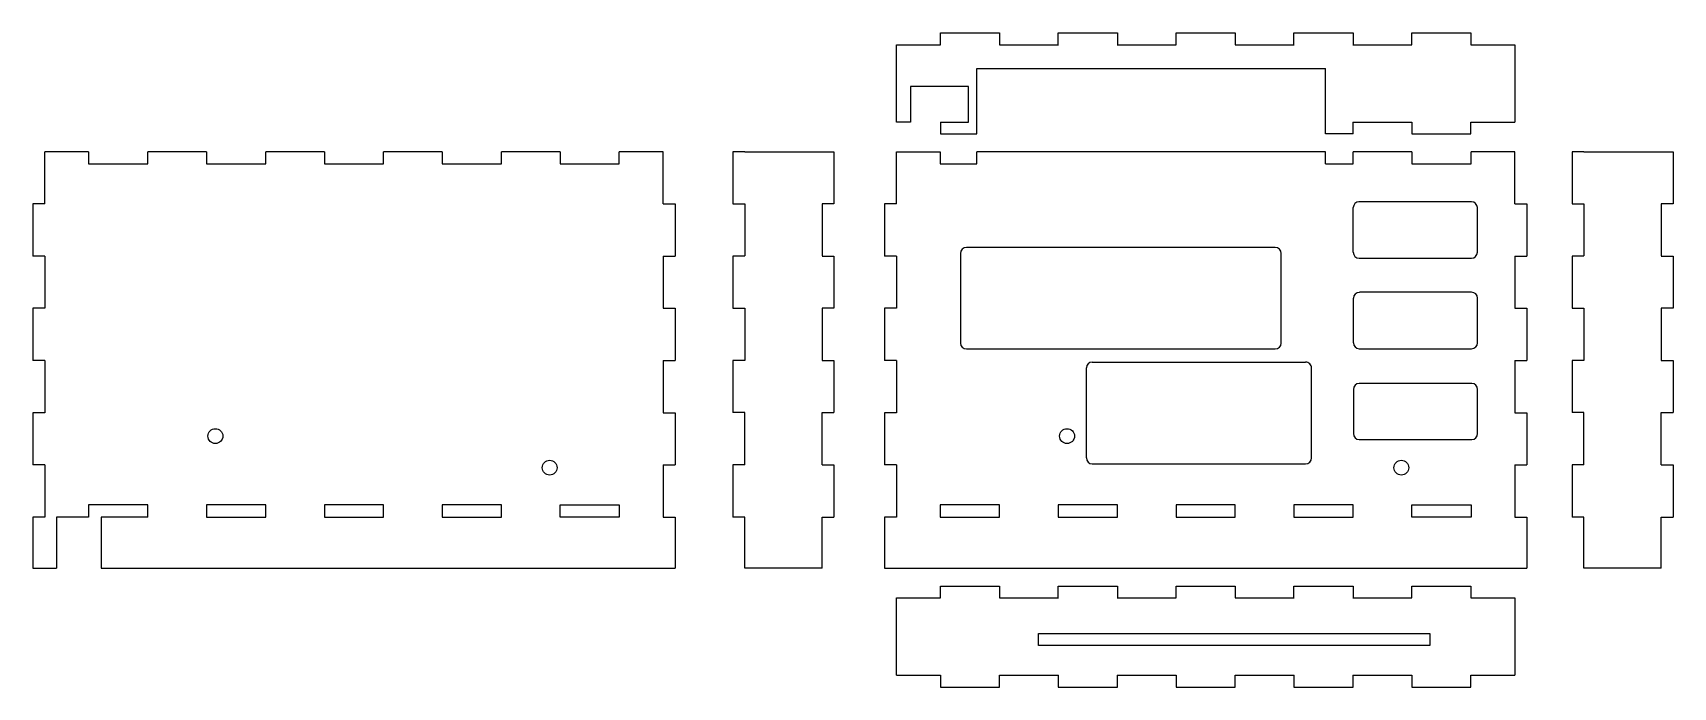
# Model space of a CAD drawing. Extents: x -143 to 133, y -90 to 20.
import ezdxf

# ---------------------------------------------------------------- set-up
doc = ezdxf.new("R2010")
doc.units = 0
doc.layers.get('0').update_dxf_attribs({"linetype": 'CONTINUOUS'})

msp = doc.modelspace()

# ---------------------------------------------------------------- linework, layer by layer
for p, q in [((9.89, 18), (9.89, 20)), ((9.89, 20), (19.83, 20)), ((19.83, 20), (19.83, 18)), ((29.71, 18), (29.71, 20)), ((29.71, 20), (39.65, 20)), ((39.65, 20), (39.65, 18)), ((49.53, 18), (49.53, 20)), ((49.53, 20), (59.47, 20)), ((59.47, 20), (59.47, 18)), ((69.35, 18), (69.35, 20)), ((69.35, 20), (79.29, 20)), ((79.29, 20), (79.29, 18)), ((89.17, 18), (89.17, 20)), ((89.17, 20), (99.11, 20)), ((99.11, 20), (99.11, 18)), ((2.5, 18), (9.91, 18)), ((2.5, 5), (2.5, 18)), ((19.82, 18), (29.73, 18)), ((39.64, 18), (49.54, 18)), ((59.45, 18), (69.36, 18)), ((79.27, 18), (89.18, 18)), ((99.09, 18), (106.5, 18)), ((106.5, 18), (106.5, 5)), ((16, 3), (16, 14)), ((16, 14), (74.66, 14)), ((74.66, 3), (74.66, 14)), ((14.61, 11), (4.89, 11)), ((4.89, 11), (4.89, 5)), ((14.61, 5), (14.61, 11)), ((4.89, 5), (2.5, 5)), ((9.89, 5), (9.89, 3)), ((9.89, 5), (14.61, 5)), ((9.89, 3), (16, 3)), ((79.29, 3), (74.66, 3)), ((79.27, 5), (89.18, 5)), ((79.29, 3), (79.29, 5)), ((89.17, 5), (89.17, 3)), ((89.17, 3), (99.11, 3)), ((99.09, 5), (106.5, 5)), ((99.11, 3), (99.11, 5)), ((-140.7, -8.77), (-140.7, 0)), ((-133.32, 0), (-140.7, 0)), ((-133.32, 0), (-133.32, -2)), ((-123.36, -2), (-123.36, 0)), ((-113.5, 0), (-123.36, 0)), ((-113.5, 0), (-113.5, -2)), ((-103.54, -2), (-103.54, 0)), ((-93.68, 0), (-103.54, 0)), ((-93.68, 0), (-93.68, -2)), ((-83.72, -2), (-83.72, 0)), ((-73.86, 0), (-83.72, 0)), ((-73.86, 0), (-73.86, -2)), ((-63.91, -2), (-63.91, 0)), ((-54.05, 0), (-63.91, 0)), ((-54.05, 0), (-54.05, -2)), ((-44.09, -2), (-44.09, 0)), ((-36.7, 0), (-44.09, 0)), ((-36.7, -8.77), (-36.7, 0)), ((-23, 0), (-25, 0)), ((-25, 0), (-25, -8.75)), ((-23, 0), (-10, 0)), ((-10, 0), (-8, 0)), ((-8, 0), (-8, -8.75)), ((2.5, -8.77), (2.5, 0)), ((2.5, 0), (9.88, 0)), ((9.88, 0), (9.88, -2)), ((16.01, -2), (16.01, 0)), ((74.65, 0), (16.01, 0)), ((74.65, -2), (74.65, 0)), ((89.16, 0), (79.3, 0)), ((79.3, -2), (79.3, 0)), ((89.16, 0), (89.16, -2)), ((99.12, -2), (99.12, 0)), ((106.5, 0), (99.12, 0)), ((106.5, -8.77), (106.5, 0)), ((118.11, 0), (116.11, 0)), ((116.11, 0), (116.11, -8.75)), ((118.11, 0), (131.11, 0)), ((131.11, 0), (133.11, 0)), ((133.11, 0), (133.11, -8.75)), ((-133.32, -2), (-123.36, -2)), ((-113.5, -2), (-103.54, -2)), ((-93.68, -2), (-83.72, -2)), ((-73.86, -2), (-63.91, -2)), ((-54.05, -2), (-44.09, -2)), ((9.88, -2), (16.01, -2)), ((74.65, -2), (79.3, -2)), ((89.16, -2), (99.12, -2)), ((-142.7, -8.76), (-142.7, -17.54)), ((-140.7, -8.76), (-142.7, -8.76)), ((-140.7, -8.77), (-140.7, -8.77)), ((-140.7, -8.77), (-140.7, -8.77)), ((-140.7, -8.77), (-140.7, -8.77)), ((-36.7, -8.76), (-34.7, -8.76)), ((-36.7, -8.77), (-36.7, -8.77)), ((-36.7, -8.77), (-36.7, -8.77)), ((-36.7, -8.77), (-36.7, -8.77)), ((-34.7, -8.76), (-34.7, -17.54)), ((-25, -8.75), (-23, -8.75)), ((-23, -8.75), (-23, -17.5)), ((-8, -8.75), (-10, -8.75)), ((-10, -8.75), (-10, -17.5)), ((0.5, -8.76), (0.5, -17.54)), ((2.5, -8.76), (0.5, -8.76)), ((2.5, -8.77), (2.5, -8.77)), ((2.5, -8.77), (2.5, -8.77)), ((2.5, -8.77), (2.5, -8.77)), ((79.31, -16.89), (79.31, -9.39)), ((99.18, -8.39), (80.28, -8.39)), ((100.18, -16.89), (100.18, -9.39)), ((106.5, -8.76), (108.5, -8.76)), ((106.5, -8.77), (106.5, -8.77)), ((106.5, -8.77), (106.5, -8.77)), ((106.5, -8.77), (106.5, -8.77)), ((108.5, -8.76), (108.5, -17.54)), ((116.11, -8.75), (118.11, -8.75)), ((118.11, -8.75), (118.11, -17.5)), ((133.11, -8.75), (131.11, -8.75)), ((131.11, -8.75), (131.11, -17.5)), ((66.19, -16.08), (14.27, -16.08)), ((-140.7, -17.54), (-142.7, -17.54)), ((-140.7, -17.55), (-140.7, -26.31)), ((-36.7, -17.54), (-34.7, -17.54)), ((-36.7, -17.55), (-36.7, -26.31)), ((-23, -17.55), (-25, -17.55)), ((-25, -17.55), (-25, -26.3)), ((-10, -17.55), (-8, -17.55)), ((-8, -17.55), (-8, -26.3)), ((2.5, -17.54), (0.5, -17.54)), ((2.5, -17.55), (2.5, -26.31)), ((13.27, -17.08), (13.27, -32.17)), ((67.19, -32.17), (67.19, -17.08)), ((80.31, -17.89), (99.18, -17.89)), ((106.5, -17.54), (108.5, -17.54)), ((106.5, -17.55), (106.5, -26.31)), ((118.11, -17.55), (116.11, -17.55)), ((116.11, -17.55), (116.11, -26.3)), ((131.11, -17.55), (133.11, -17.55)), ((133.11, -17.55), (133.11, -26.3)), ((79.35, -32.1), (79.35, -24.61)), ((99.22, -23.61), (80.35, -23.61)), ((100.22, -32.1), (100.22, -24.61)), ((-142.7, -26.31), (-142.7, -35.09)), ((-140.7, -26.31), (-142.7, -26.31)), ((-36.7, -26.31), (-34.7, -26.31)), ((-34.7, -26.31), (-34.7, -35.09)), ((-25, -26.3), (-23, -26.3)), ((-23, -26.3), (-23, -35.1)), ((-8, -26.3), (-10, -26.3)), ((-10, -26.3), (-10, -35.1)), ((0.5, -26.31), (0.5, -35.09)), ((2.5, -26.31), (0.5, -26.31)), ((106.5, -26.31), (108.5, -26.31)), ((108.5, -26.31), (108.5, -35.09)), ((116.11, -26.3), (118.11, -26.3)), ((118.11, -26.3), (118.11, -35.1)), ((133.11, -26.3), (131.11, -26.3)), ((131.11, -26.3), (131.11, -35.1)), ((-140.7, -35.09), (-142.7, -35.09)), ((-140.7, -35.09), (-140.7, -43.87)), ((-36.7, -35.09), (-36.7, -43.87)), ((-36.7, -35.09), (-34.7, -35.09)), ((-23, -35.1), (-25, -35.1)), ((-25, -35.1), (-25, -43.85)), ((-10, -35.1), (-8, -35.1)), ((-8, -35.1), (-8, -43.85)), ((2.5, -35.09), (0.5, -35.09)), ((2.5, -35.09), (2.5, -43.87)), ((14.27, -33.15), (66.19, -33.15)), ((35.44, -35.34), (71.29, -35.34)), ((80.32, -33.1), (99.22, -33.1)), ((106.5, -35.09), (106.5, -43.87)), ((106.5, -35.09), (108.5, -35.09)), ((118.11, -35.1), (116.11, -35.1)), ((116.11, -35.1), (116.11, -43.85)), ((131.11, -35.1), (133.11, -35.1)), ((133.11, -35.1), (133.11, -43.85)), ((34.44, -51.46), (34.44, -36.34)), ((72.29, -51.46), (72.29, -36.37)), ((79.33, -39.94), (79.33, -47.38)), ((99.23, -38.94), (80.33, -38.94)), ((100.23, -47.38), (100.23, -39.94)), ((-142.7, -43.86), (-142.7, -52.64)), ((-140.7, -43.86), (-142.7, -43.86)), ((-36.7, -43.86), (-34.7, -43.86)), ((-34.7, -43.86), (-34.7, -52.64)), ((-23, -43.85), (-25, -43.85)), ((-23, -52.65), (-23, -43.85)), ((-10, -43.85), (-8, -43.85)), ((-10, -52.65), (-10, -43.85)), ((0.5, -43.86), (0.5, -52.64)), ((2.5, -43.86), (0.5, -43.86)), ((106.5, -43.86), (108.5, -43.86)), ((108.5, -43.86), (108.5, -52.64)), ((118.11, -43.85), (116.11, -43.85)), ((118.11, -52.65), (118.11, -43.85)), ((131.11, -43.85), (133.11, -43.85)), ((131.11, -52.65), (131.11, -43.85)), ((80.33, -48.38), (99.23, -48.38)), ((-140.7, -52.64), (-142.7, -52.64)), ((-140.7, -52.63), (-140.7, -61.42)), ((-36.7, -52.63), (-36.7, -61.42)), ((-36.7, -52.64), (-34.7, -52.64)), ((-23, -52.65), (-25, -52.65)), ((-25, -52.65), (-25, -61.4)), ((-10, -52.65), (-8, -52.65)), ((-8, -52.65), (-8, -61.4)), ((2.5, -52.64), (0.5, -52.64)), ((2.5, -52.63), (2.5, -61.42)), ((35.44, -52.46), (71.29, -52.46)), ((106.5, -52.63), (106.5, -61.42)), ((106.5, -52.64), (108.5, -52.64)), ((118.11, -52.65), (116.11, -52.65)), ((116.11, -52.65), (116.11, -61.4)), ((131.11, -52.65), (133.11, -52.65)), ((133.11, -52.65), (133.11, -61.4)), ((-123.36, -59.37), (-133.32, -59.37)), ((-133.32, -59.37), (-133.32, -61.43)), ((-123.36, -61.43), (-123.36, -59.37)), ((-103.54, -59.37), (-113.5, -59.37)), ((-113.5, -59.37), (-113.5, -61.43)), ((-103.54, -61.43), (-103.54, -59.37)), ((-83.72, -59.37), (-93.68, -59.37)), ((-93.68, -59.37), (-93.68, -61.43)), ((-83.72, -61.43), (-83.72, -59.37)), ((-63.91, -59.37), (-73.86, -59.37)), ((-73.86, -59.37), (-73.86, -61.43)), ((-63.91, -61.43), (-63.91, -59.37)), ((-54.05, -59.37), (-44.09, -59.37)), ((-54.05, -61.43), (-54.05, -59.37)), ((-44.09, -59.37), (-44.09, -61.43)), ((19.84, -59.37), (9.88, -59.37)), ((9.88, -59.37), (9.88, -61.43)), ((19.84, -61.43), (19.84, -59.37)), ((39.66, -59.37), (29.7, -59.37)), ((29.7, -59.37), (29.7, -61.43)), ((39.66, -61.43), (39.66, -59.37)), ((59.48, -59.37), (49.52, -59.37)), ((49.52, -59.37), (49.52, -61.43)), ((59.48, -61.43), (59.48, -59.37)), ((79.3, -59.37), (69.34, -59.37)), ((69.34, -59.37), (69.34, -61.43)), ((79.3, -61.43), (79.3, -59.37)), ((89.16, -59.37), (99.12, -59.37)), ((89.16, -61.43), (89.16, -59.37)), ((99.12, -59.37), (99.12, -61.43)), ((-142.7, -61.41), (-142.7, -70)), ((-140.7, -61.41), (-142.7, -61.41)), ((-133.32, -61.43), (-138.7, -61.43)), ((-138.7, -61.43), (-138.7, -70)), ((-123.36, -61.43), (-131.2, -61.43)), ((-131.2, -61.43), (-131.2, -70)), ((-113.5, -61.43), (-103.54, -61.43)), ((-93.68, -61.43), (-83.72, -61.43)), ((-73.86, -61.43), (-63.91, -61.43)), ((-44.09, -61.43), (-54.05, -61.43)), ((-36.7, -61.41), (-34.7, -61.41)), ((-34.7, -61.41), (-34.7, -70)), ((-23, -61.4), (-25, -61.4)), ((-23, -70), (-23, -61.4)), ((-10, -61.4), (-8, -61.4)), ((-10, -70), (-10, -61.4)), ((0.5, -61.41), (0.5, -70)), ((2.5, -61.41), (0.5, -61.41)), ((9.88, -61.43), (19.84, -61.43)), ((29.7, -61.43), (39.66, -61.43)), ((49.52, -61.43), (59.48, -61.43)), ((69.34, -61.43), (79.3, -61.43)), ((99.12, -61.43), (89.16, -61.43)), ((106.5, -61.41), (108.5, -61.41)), ((108.5, -61.41), (108.5, -70)), ((118.11, -61.4), (116.11, -61.4)), ((118.11, -70), (118.11, -61.4)), ((131.11, -61.4), (133.11, -61.4)), ((131.11, -70), (131.11, -61.4)), ((-142.7, -70), (-138.7, -70)), ((-131.2, -70), (-34.7, -70)), ((-10, -70), (-23, -70)), ((0.5, -70), (108.5, -70)), ((131.11, -70), (118.11, -70)), ((9.89, -75), (9.89, -73)), ((9.89, -73), (19.83, -73)), ((19.83, -73), (19.83, -75)), ((29.71, -75), (29.71, -73)), ((29.71, -73), (39.65, -73)), ((39.65, -73), (39.65, -75)), ((49.53, -75), (49.53, -73)), ((49.53, -73), (59.47, -73)), ((59.47, -73), (59.47, -75)), ((69.35, -75), (69.35, -73)), ((69.35, -73), (79.29, -73)), ((79.29, -73), (79.29, -75)), ((89.17, -75), (89.17, -73)), ((89.17, -73), (99.11, -73)), ((99.11, -73), (99.11, -75)), ((99.11, -73), (99.11, -73)), ((2.5, -75), (9.91, -75)), ((2.5, -88), (2.5, -75)), ((19.82, -75), (29.73, -75)), ((39.64, -75), (49.54, -75)), ((59.45, -75), (69.36, -75)), ((79.27, -75), (89.18, -75)), ((99.09, -75), (106.5, -75)), ((106.5, -75), (106.5, -88)), ((26.4, -81), (92.2, -81)), ((26.4, -83), (26.4, -81)), ((92.2, -81), (92.2, -83)), ((92.2, -83), (26.4, -83)), ((2.5, -88), (9.91, -88)), ((9.89, -88), (9.89, -90)), ((19.82, -88), (29.73, -88)), ((19.83, -90), (19.83, -88)), ((29.71, -88), (29.71, -90)), ((39.64, -88), (49.54, -88)), ((39.65, -90), (39.65, -88)), ((49.53, -88), (49.53, -90)), ((59.45, -88), (69.36, -88)), ((59.47, -90), (59.47, -88)), ((69.35, -88), (69.35, -90)), ((79.27, -88), (89.18, -88)), ((79.29, -90), (79.29, -88)), ((89.17, -88), (89.17, -90)), ((99.09, -88), (106.5, -88)), ((99.11, -90), (99.11, -88)), ((9.89, -90), (19.83, -90)), ((29.71, -90), (39.65, -90)), ((49.53, -90), (59.47, -90)), ((69.35, -90), (79.29, -90)), ((89.17, -90), (99.11, -90))]:
    msp.add_line(p, q)
for centre in [(-112, -47.8), (31.2, -47.8), (-55.8, -53.1), (87.4, -53.1)]:
    msp.add_circle(centre, 1.25)
for centre, start, end in [((80.31, -9.39), 90.2292, 180.0005), ((99.18, -9.39), 0, 90), ((14.27, -17.08), 90, 180), ((66.19, -17.08), 0, 90), ((80.31, -16.89), 180, 270), ((99.18, -16.89), 270, 0), ((80.35, -24.63), 89.9779, 178.4091), ((99.22, -24.61), 0, 90), ((14.27, -32.15), 181.5762, 270.0217), ((66.19, -32.15), 270, 0), ((80.35, -32.11), 179.9742, 268.2809), ((99.22, -32.1), 270, 0), ((35.44, -36.34), 90.1133, 179.8672), ((71.29, -36.34), 0, 90.0001), ((80.33, -39.94), 90, 180), ((99.23, -39.94), 0, 90), ((80.33, -47.38), 180, 270), ((99.23, -47.38), 270, 0), ((35.44, -51.46), 180, 270), ((71.29, -51.46), 270.0001, 0)]:
    msp.add_arc(centre, 1, start, end)

doc.saveas('drawing.dxf')
